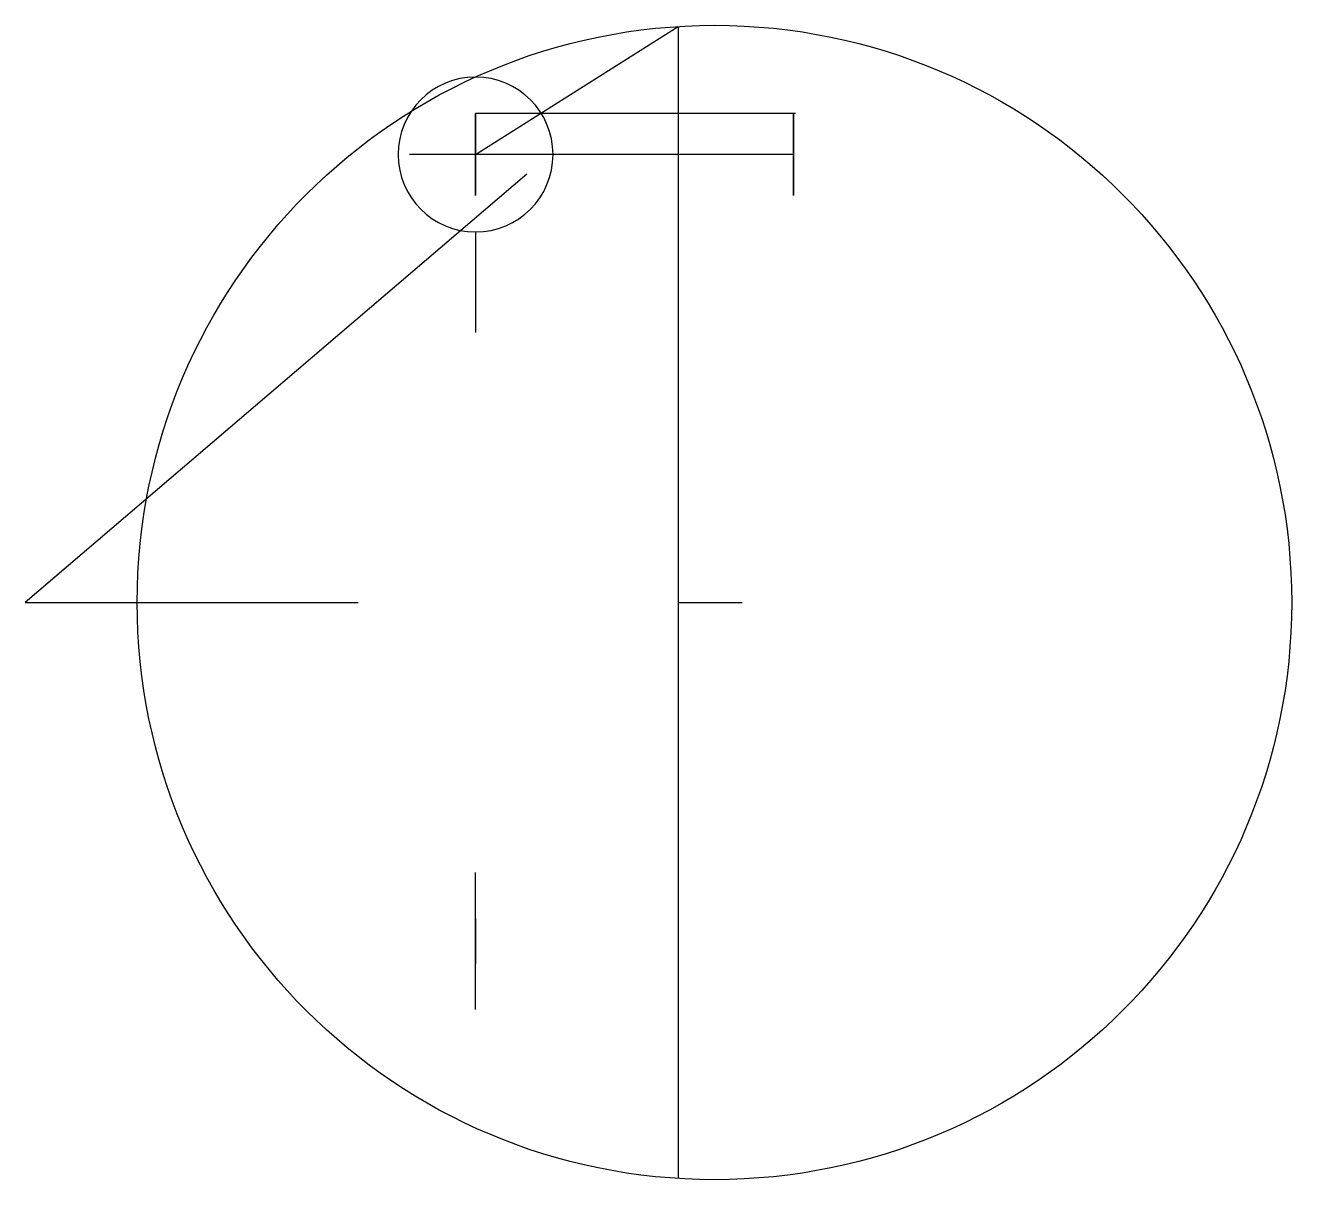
# Model space of a CAD drawing. Header units: centimetres. Extents: x -61.5 to 37.4, y 104.2 to 194.3.
import ezdxf

# ---------------------------------------------------------------- set-up
doc = ezdxf.new("R2010")
doc.units = ezdxf.units.CM
doc.header["$MEASUREMENT"] = 0

msp = doc.modelspace()

# ---------------------------------------------------------------- linework, layer by layer
for p, q in [((-26.369, 184.241, 117.498), (-10.54, 194.244, 117.498)), ((-10.54, 194.244, 117.498), (-10.54, 104.244, 117.498)), ((-61.54, 149.244, 127.5), (-47.04, 149.244, 127.5)), ((-58.54, 149.244, 127.5), (-35.54, 149.244, 127.5)), ((-10.54, 149.244, 127.5), (-5.54, 149.244, 127.5))]:
    msp.add_line(p, q)
at = {"extrusion": (-1, 0, 0)}
for p, q in [((-1.369, 187.439, 97.5), (-26.369, 187.439, 97.5)), ((-1.54, 184.243, 117.503), (-31.54, 184.243, 117.503)), ((-22.369, 182.702, 114.703), (-61.54, 149.244, 114.703)), ((-26.369, 178.191, 117.498), (-26.369, 170.337, 117.498)), ((-26.369, 117.445, 117.498), (-26.369, 128.152, 117.498)), ((-26.369, 117.444, 97.5), (-26.369, 128.152, 97.5))]:
    msp.add_line(p, q, dxfattribs=at)
msp.add_circle((-7.71, 149.244, 117.498), 45.089)
at = {"extrusion": (-6.12323e-17, 0, -1)}
msp.add_circle((26.369, 184.241, -117.498), 6.05, dxfattribs=at)
at = {"extrusion": (-1, 0, 0)}
for centre, radius in [((-184.241, 117.498, 26.369), 3.198), ((-184.241, 97.5, 26.369), 3.196), ((-184.243, 117.503, 1.54), 3.197), ((-122.799, 117.498, 26.369), 1.75), ((-122.799, 97.502, 26.369), 1.75)]:
    msp.add_circle(centre, radius, dxfattribs=at)

doc.saveas('drawing.dxf')
